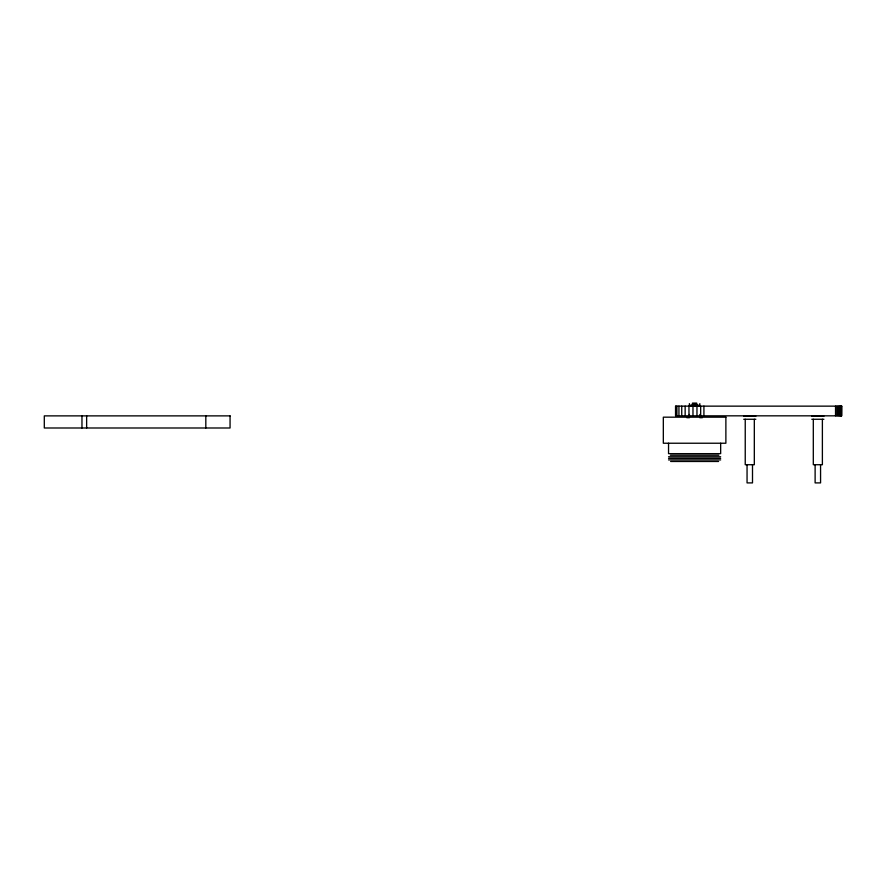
<?xml version="1.0" encoding="UTF-8"?>
<svg xmlns="http://www.w3.org/2000/svg" width="886" height="886" viewBox="0 0 886 886"><rect width="100%" height="100%" fill="white"/><g stroke="black" fill="none" stroke-linecap="round" stroke-linejoin="round"><path stroke-width="1.33" d="M692.464 403.097L696.739 403.097M691.999 404.193L697.204 404.193M689.386 405.356L699.818 405.356M689.386 405.544L699.818 405.544M743.719 416.232L755.836 416.232M811.786 416.232L823.902 416.232M686.805 417.694L689.452 417.694M699.752 417.694L702.399 417.694M743.719 419.266L755.836 419.266M811.786 419.266L823.902 419.266M670.37 455.216L718.834 455.216M668.542 456.777L720.661 456.777M668.542 458.35L720.661 458.35M668.542 459.912L720.661 459.912M670.624 461.473L718.579 461.473M841.545 406.142L841.478 415.833M841.091 406.142L841.091 415.833M840.36 406.142L840.36 415.833M839.385 406.142L839.385 415.833M838.211 406.142L838.211 415.833M836.916 406.142L836.916 415.833M835.542 406.142L835.542 415.833M822.385 419.266L822.385 464.718L813.304 464.718L813.304 419.266M820.569 464.718L820.569 482.903L815.12 482.903L815.12 464.718M754.318 419.266L754.318 464.718L745.237 464.718L745.237 419.266M752.502 464.718L752.502 482.903L747.053 482.903L747.053 464.718M720.661 443.233L720.661 453.654L668.542 453.654L668.542 443.233M703.916 406.142L703.916 415.833M700.671 406.142L700.671 415.833M699.818 403.617L699.818 406.331M699.818 414.46L699.818 417.173M696.961 406.142L696.961 415.833M692.974 406.142L692.974 415.833M689.386 403.617L689.386 406.331M689.386 414.46L689.386 417.173M688.965 406.142L688.965 415.833M685.144 406.142L685.144 415.833M681.744 406.142L681.744 415.833M678.942 406.142L678.942 415.833M676.904 406.142L676.904 415.833M675.752 406.142L675.752 415.833M205.818 415.877L205.818 427.993M86.64 415.877L86.64 427.993M81.966 415.877L81.966 427.993M841.7 406.142L675.542 406.142L675.542 415.833L841.7 415.833L841.7 406.142M230.061 415.877L44.3 415.877L44.3 427.993L230.061 427.993L230.061 415.877M725.878 417.173L663.326 417.173L663.326 443.233L725.878 443.233L725.878 417.173"/></g></svg>
